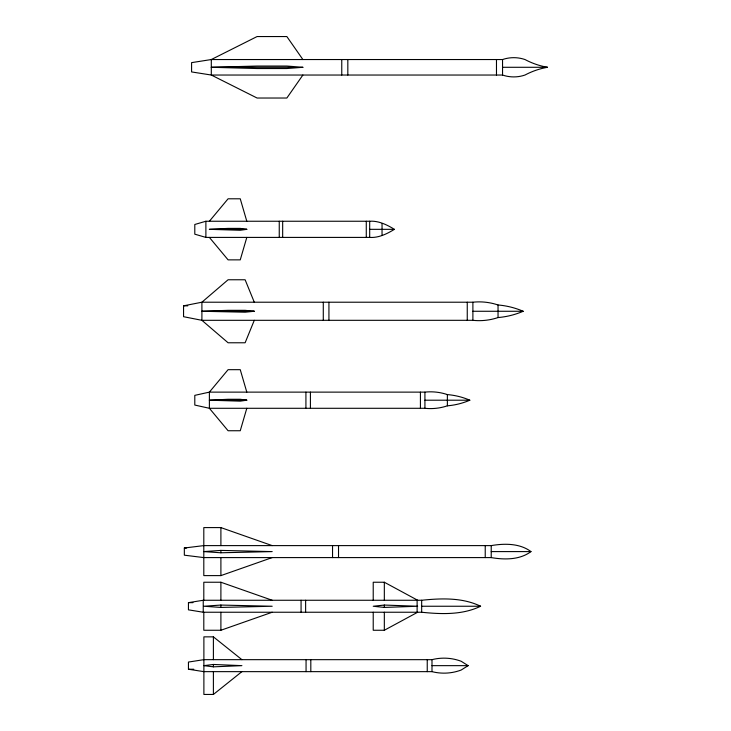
<?xml version="1.0" encoding="UTF-8"?>
<svg xmlns="http://www.w3.org/2000/svg" width="731" height="731" viewBox="0 0 731 731"><rect width="100%" height="100%" fill="white"/><g stroke="black" fill="none" stroke-linecap="round" stroke-linejoin="round"><path stroke-width="1.1" d="M246.804 237.411L240.252 259.861L228.09 259.861L209.386 237.411M246.804 408.291L240.252 430.742L228.09 430.742L209.386 408.291L194.793 405.056L194.793 395.361L209.386 392.127L424.921 392.127A52.568 52.568 0 0 1 447.372 394.594A72.031 72.031 0 0 1 469.823 400.204A72.031 72.031 0 0 1 447.372 405.824A52.568 52.568 0 0 1 424.921 408.291L209.386 408.291L209.386 392.127L228.09 369.676L240.252 369.676L246.804 392.127M254.287 320.315L245.123 342.775L228.09 342.775L201.902 320.315L183.554 316.697L183.554 305.832L201.902 302.214L472.893 302.214A58.873 58.873 0 0 1 498.039 304.982A80.675 80.675 0 0 1 523.186 311.269A80.675 80.675 0 0 1 498.039 317.556A58.873 58.873 0 0 1 472.893 320.315L201.902 320.315L201.902 302.214L228.09 279.763L245.123 279.763L254.287 302.214M302.881 75.037L286.854 98.027L257.093 98.027L211.305 75.037L191.586 71.93L191.586 62.638L211.305 59.54L502.544 59.54A34.613 34.613 0 0 1 524.995 59.54A75.841 75.841 0 0 0 547.446 67.289A75.841 75.841 0 0 0 524.995 75.037A34.613 34.613 0 0 1 502.544 75.037L211.305 75.037L211.305 59.54L257.093 36.55L286.854 36.55L302.881 59.54M209.386 221.246L228.09 198.795L240.252 198.795L246.804 221.246M241.906 659.664L213.397 636.856L203.885 636.856L203.885 694.45L213.397 694.45L241.906 671.643M468.132 665.649L461.17 670.035A48.803 48.803 0 0 1 431.994 671.643L203.885 671.643L188.443 669.24L188.443 662.058L203.885 659.664L431.994 659.664A48.803 48.803 0 0 1 461.17 661.263L468.132 665.649L431.994 665.649M530.971 551.594C519.814 559.973 504.399 559.864 491.223 557.589L203.803 557.589L184.34 555.185L184.34 548.003L203.803 545.609L491.223 545.609C504.399 543.334 519.814 543.215 530.971 551.594L491.223 551.594M394.384 229.333C387.083 233.865 378.448 238.059 369.685 237.411L205.886 237.411L194.793 234.176L194.793 224.481L205.886 221.246L369.685 221.246C378.448 220.598 387.083 224.792 394.384 229.333L369.685 229.333M373.221 612.24L373.221 630.259L384.332 630.259L417.666 612.24M480.578 606.246C462.495 615.082 441.204 614.268 421.668 612.24L203.236 612.24L188.443 609.837L188.443 602.655L203.236 600.261L421.668 600.261C441.204 598.232 462.495 597.419 480.578 606.246L421.668 606.246M272.188 545.609L220.899 527.59L203.803 527.59L203.803 575.608L220.899 575.608L272.188 557.589M203.803 612.24L203.803 630.259L220.899 630.259L272.188 612.24M246.804 229.333L240.252 230.265L209.386 229.333L228.09 228.392L240.252 228.392L246.804 229.333L209.386 229.333M246.804 400.204L240.252 401.145L209.386 400.204L228.09 399.272L240.252 399.272L246.804 400.204L209.386 400.204M213.397 664.461L203.885 665.649L213.397 666.836L241.906 665.649L213.397 664.461L213.397 666.836M384.332 605.058L373.221 606.246L384.332 607.434L417.666 606.246L384.332 605.058L384.332 607.434M254.287 311.269L245.123 312.201L201.902 311.269L228.09 310.328L245.123 310.328L254.287 311.269L201.902 311.269M302.881 67.289L286.854 68.531L257.093 68.531L211.305 67.289L257.093 66.046L286.854 66.046L302.881 67.289L211.305 67.289M220.899 550.406L203.803 551.594L220.899 552.782L272.188 551.594L220.899 550.406L220.899 552.782M220.899 605.058L203.803 606.246L220.899 607.434L272.188 606.246L220.899 605.058L220.899 607.434M502.544 67.289L547.446 67.289M183.554 305.832L187.785 305.832M472.893 311.269L523.186 311.269M424.921 400.204L469.823 400.204M184.34 548.003L186.588 548.003M272.188 600.261L220.899 582.241L203.803 582.241L203.803 600.261M417.666 600.261L384.332 582.241L373.221 582.241L373.221 600.261M188.443 602.655L192.993 602.655M188.443 669.24L193.788 669.24M502.544 59.54L502.544 75.037M498.039 304.982L498.039 317.556M496.477 59.54L496.477 75.037M491.223 545.609L491.223 557.589M485.229 545.609L485.229 557.589M472.893 302.214L472.893 320.315M467.255 302.214L467.255 320.315M447.372 394.594L447.372 405.824M431.994 659.664L431.994 671.643M427.242 659.664L427.242 671.643M424.921 392.127L424.921 408.291M421.668 600.261L421.668 612.24M420.426 392.127L420.426 408.291M417.118 600.261L417.118 612.24M384.332 582.241L384.332 600.261M384.332 612.24L384.332 630.259M382.039 223.713L382.039 234.943M369.685 221.246L369.685 237.411M366.277 221.246L366.277 237.411M347.828 59.54L347.828 75.037M341.761 59.54L341.761 75.037M338.526 545.609L338.526 557.589M332.541 545.609L332.541 557.589M328.932 302.214L328.932 320.315M323.285 302.214L323.285 320.315M310.812 659.664L310.812 671.643M310.419 392.127L310.419 408.291M306.061 659.664L306.061 671.643M305.923 392.127L305.923 408.291M305.622 600.261L305.622 612.24M301.071 600.261L301.071 612.24M282.669 221.246L282.669 237.411M279.251 221.246L279.251 237.411M220.899 527.59L220.899 545.609M220.899 557.589L220.899 575.608M220.899 582.241L220.899 600.261M220.899 612.24L220.899 630.259M213.397 636.856L213.397 659.664M213.397 671.643L213.397 694.45M205.886 221.246L205.886 237.411M203.236 600.261L203.236 612.24"/></g></svg>
